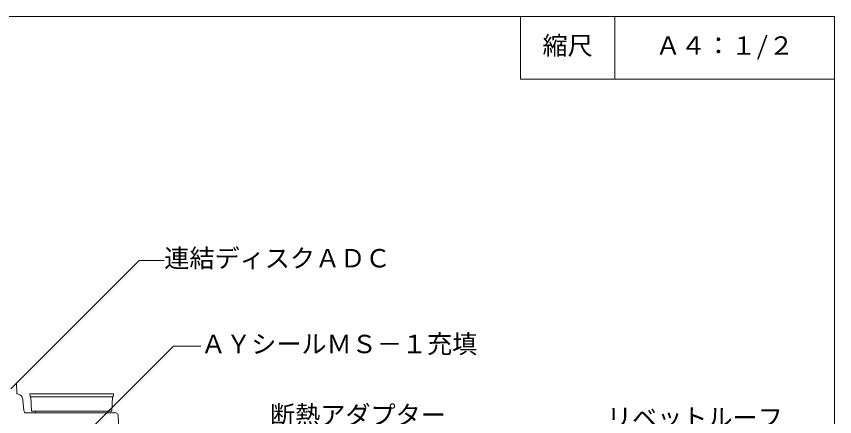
# Model space of a CAD drawing. Units: millimetres, scale not verified. Extents: x -270 to 270, y -189 to 184.
# Drawn here: x 9.5 to 270, y 56.5 to 184 of the extents above; entities that cross this region are included whole.
import ezdxf
from ezdxf.enums import TextEntityAlignment as Align

# ---------------------------------------------------------------- set-up
doc = ezdxf.new("R2010")
doc.units = ezdxf.units.MM
doc.header["$LTSCALE"] = 2
for name, color, linetype, lineweight in [('1-7_設備', 7, 'Continuous', 9), ('E-1', 7, 'Continuous', 9), ('F-0', 7, 'Continuous', 9)]:
    doc.layers.add(name, color=color, linetype=linetype, lineweight=lineweight)
doc.layers.add('E-0', color=7, linetype='Continuous')
doc.styles.add('ＭＳ ゴシック', font='')
doc.styles.get('ＭＳ ゴシック').set_extended_font_data('MS Gothic')

msp = doc.modelspace()

# ---------------------------------------------------------------- linework, layer by layer
at = {"layer": '1-7_設備'}
for p, q in [((9.723, 63.726), (9.523, 67.326)), ((13.873, 62.726), (13.823, 63.726)), ((13.823, 63.726), (40.423, 63.726)), ((40.373, 62.726), (13.873, 62.726)), ((14.373, 58.226), (14.173, 62.726)), ((40.073, 62.726), (39.873, 58.226)), ((40.423, 63.726), (40.373, 62.726)), ((11.873, 58.426), (11.623, 61.676)), ((39.873, 58.226), (14.373, 58.226)), ((15.673, 58.226), (15.623, 57.726)), ((38.623, 57.726), (38.573, 58.226)), ((43.523, 27.726), (41.973, 56.576))]:
    msp.add_line(p, q, dxfattribs=at)
for centre, radius, start, end in [((9.588, 61.691), 2.035, 34.43593, 86.15174), ((9.213, 61.581), 2.415, 2.28301, 31.61482), ((13.113, 58.721), 1.275, 193.39227, 209.12513), ((12.778, 58.501), 0.875, 207.25015, 242.5277), ((14.193, 80.906), 23.255, 265.5057, 270.8751), ((20.093, 757.726), 700.095, 269.54628, 270.19913), ((14.053, 3831.536), 3773.91, 270.1287, 270.40875), ((41.003, 56.781), 0.945, 28.33592, 91.82046), ((40.508, 56.606), 1.465, 358.78528, 25.2028)]:
    msp.add_arc(centre, radius, start, end, dxfattribs=at)
at = {"layer": 'E-1'}
for p, q in [((7.726, 65.354), (48.61, 106.238)), ((48.61, 106.238), (56.61, 106.238))]:
    msp.add_line(p, q, dxfattribs=at)
msp.add_lwpolyline([(30.865, 50.274), (59.501, 78.911), (68.265, 78.911)], dxfattribs=at)
at = {"layer": 'F-0'}
msp.add_line((200, 184), (200, 164), dxfattribs=at)
for points in [[(-270, 184), (270, 184), (270, -176), (-270, -176)], [(170, 184), (170, 164), (270, 164)]]:
    msp.add_lwpolyline(points, dxfattribs=at)

# ---------------------------------------------------------------- texts
at = {"layer": 'E-0', "style": 'ＭＳ ゴシック'}
for s, p in [('縮尺', (177, 170)), ('Ａ４：１/２', (213, 170))]:
    msp.add_text(s, height=5.865, dxfattribs=at).set_placement(p, align=Align.BOTTOM_LEFT)
at = {"layer": 'E-1', "style": 'ＭＳ ゴシック'}
for s, p in [('連結ディスクＡＤＣ', (56.61, 102.238)), ('ＡＹシールＭＳ－１充填', (68.265, 74.911)), ('断熱アダプター', (90.257, 52.337)), ('リベットルーフ', (197.501, 51.438))]:
    msp.add_text(s, height=5.865, dxfattribs=at).set_placement(p, align=Align.BOTTOM_LEFT)

doc.saveas('drawing.dxf')
